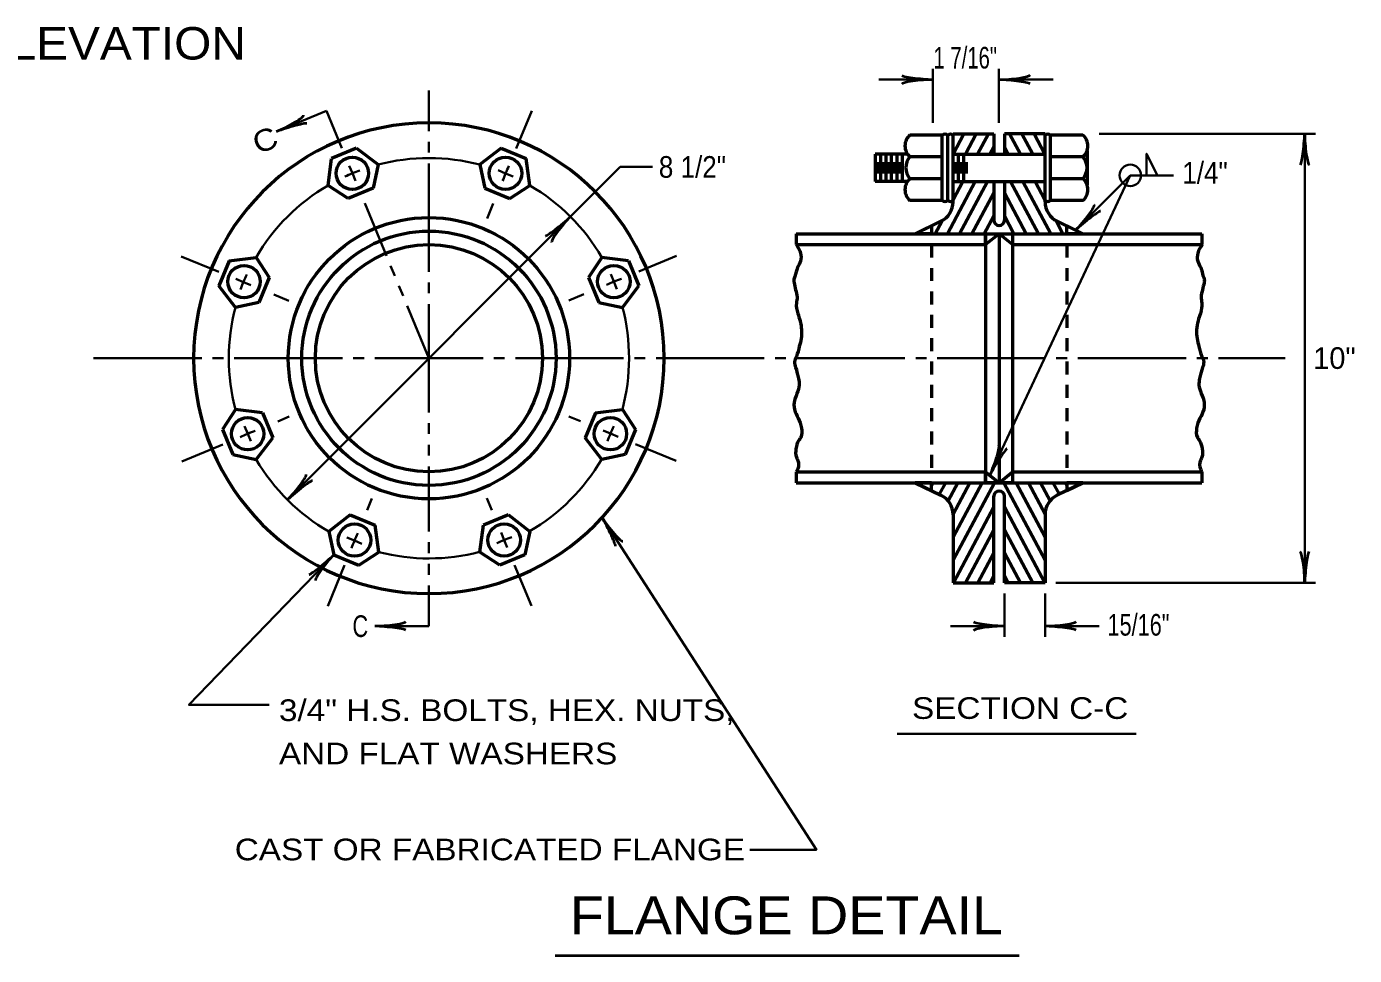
# Model space of a CAD drawing. Extents: x -1 to 679, y -1 to 440.
# Drawn here: x 248.7 to 371.5, y 208 to 293.8 of the extents above; entities that cross this region are included whole.
import ezdxf

# ---------------------------------------------------------------- set-up
doc = ezdxf.new("R2010")
doc.units = 0
doc.header["$LTSCALE"] = 0.8
doc.linetypes.add('SHORT_DASHED', pattern=[2.7, 1.5, -1.2])
doc.layers.add('1', color=7, linetype='Continuous', lineweight=53)

msp = doc.modelspace()

# ---------------------------------------------------------------- linework, layer by layer
at = {"layer": '1', "lineweight": 35}
for p, q in [((332.4819, 284.916), (332.4819, 289.916)), ((338.5938, 284.916), (338.5938, 289.916)), ((332.4819, 288.916), (327.4819, 288.916)), ((338.5938, 288.916), (343.5938, 288.916)), ((271.8061, 284.1183), (276.4253, 286.0319)), ((276.4253, 286.0319), (277.8606, 282.5673)), ((295.4001, 286.0188), (293.9602, 282.5562)), ((347.858, 283.916), (367.858, 283.916)), ((366.858, 283.916), (366.8577, 242.416)), ((285.8969, 283.166), (285.8969, 282.166)), ((285.8969, 281.166), (285.8969, 271.166)), ((303.5746, 280.8437), (272.8154, 250.0845)), ((278.5303, 280.9505), (278.8172, 280.2577)), ((278.8173, 280.2577), (279.1043, 279.5648)), ((292.2914, 280.5383), (292.9841, 280.2512)), ((292.9842, 280.2513), (293.6772, 279.9642)), ((303.5746, 280.8437), (306.5746, 280.8437)), ((350.7384, 280.0681), (337.7535, 252.3496)), ((345.6712, 275.0008), (350.7384, 280.0681)), ((350.7384, 280.0681), (354.7384, 280.0681)), ((279.9653, 277.486), (281.9744, 272.6357)), ((291.8484, 277.4778), (291.2724, 276.0928)), ((263.0004, 272.5635), (266.4696, 271.1397)), ((308.771, 272.6178), (305.3053, 271.1857)), ((282.3571, 271.7117), (282.7398, 270.7879)), ((268.0548, 270.4942), (268.7474, 270.2072)), ((268.7475, 270.2072), (269.4405, 269.9203)), ((285.8969, 270.166), (285.8969, 269.166)), ((302.7018, 270.9384), (302.9887, 270.2457)), ((302.9887, 270.2457), (303.2758, 269.5527)), ((271.5577, 269.0513), (272.9454, 268.4817)), ((283.1225, 269.864), (283.5052, 268.9401)), ((300.2221, 269.0852), (298.8357, 268.5124)), ((283.8879, 268.0163), (285.8969, 263.166)), ((254.8969, 263.166), (264.8969, 263.166)), ((265.8969, 263.166), (266.8969, 263.166)), ((267.8969, 263.166), (277.8969, 263.166)), ((278.8969, 263.166), (279.8969, 263.166)), ((280.8969, 263.166), (290.8969, 263.166)), ((291.8969, 263.166), (292.8969, 263.166)), ((293.8969, 263.166), (303.8969, 263.166)), ((304.8969, 263.166), (305.8969, 263.166)), ((306.8969, 263.166), (316.8969, 263.166)), ((317.8969, 263.166), (318.8969, 263.166)), ((319.8969, 263.166), (329.8969, 263.166)), ((330.8969, 263.166), (331.8969, 263.166)), ((332.8969, 263.166), (342.8969, 263.166)), ((343.8969, 263.166), (344.8969, 263.166)), ((345.8969, 263.166), (355.8969, 263.166)), ((356.8969, 263.166), (357.8969, 263.166)), ((358.8969, 263.166), (365.0526, 263.166)), ((299.9096, 257.3483), (298.8268, 257.7978)), ((268.8544, 256.8814), (269.1413, 256.1887)), ((271.9162, 257.3284), (272.9779, 257.7717)), ((285.8969, 257.166), (285.8969, 256.166)), ((269.1413, 256.1887), (269.4284, 255.4957)), ((301.9916, 256.4839), (302.6842, 256.1969)), ((302.6843, 256.1969), (303.3773, 255.9099)), ((263.0578, 253.6298), (266.841, 255.2094)), ((285.8969, 255.166), (285.8969, 254.166)), ((308.7552, 253.6758), (304.9892, 255.2394)), ((285.8969, 253.166), (285.8969, 247.166)), ((280.1798, 249.1281), (280.6164, 250.2001)), ((291.2527, 250.231), (291.7047, 249.1396)), ((292.5655, 247.0606), (292.8523, 246.3678)), ((278.32, 246.6015), (279.0127, 246.3145)), ((279.0127, 246.3145), (279.7057, 246.0275)), ((285.8969, 246.166), (285.8969, 245.166)), ((292.8524, 246.3678), (293.1395, 245.6748)), ((276.5617, 240.244), (278.1053, 244.0343)), ((285.8969, 244.166), (285.8969, 243.166)), ((293.8087, 244.0579), (295.3653, 240.2987)), ((285.8969, 242.166), (285.8969, 238.416)), ((343.8577, 242.416), (367.8577, 242.416)), ((339.1077, 241.416), (339.1077, 237.416)), ((342.8577, 241.416), (342.8577, 237.416)), ((285.8969, 238.416), (280.8969, 238.416)), ((339.1077, 238.416), (334.1077, 238.416)), ((342.8577, 238.416), (347.8577, 238.416)), ((329.1753, 228.454), (351.2676, 228.454))]:
    msp.add_line(p, q, dxfattribs=at)
at = {"layer": '1'}
for p, q in [((333.358, 283.791), (330.358, 283.791)), ((333.358, 277.7477), (333.358, 283.791)), ((333.858, 277.7477), (333.858, 283.791)), ((334.358, 277.6227), (334.358, 283.916)), ((334.358, 283.916), (338.108, 283.916)), ((334.358, 282.041), (335.358, 283.916)), ((335.4913, 282.041), (336.4913, 283.916)), ((336.6247, 282.041), (337.6247, 283.916)), ((338.108, 283.916), (338.108, 282.041)), ((342.858, 283.916), (339.108, 283.916)), ((339.108, 283.916), (339.108, 282.041)), ((340.5805, 282.041), (339.5805, 283.916)), ((341.7138, 282.041), (340.7138, 283.916)), ((342.8472, 282.041), (341.8472, 283.916)), ((342.858, 277.6227), (342.858, 283.916)), ((343.358, 277.7477), (343.358, 283.791)), ((346.358, 283.791), (343.358, 283.791)), ((279.2067, 282.5838), (276.8971, 281.627)), ((292.5872, 282.5838), (294.8967, 281.627)), ((337.758, 282.041), (338.108, 282.6973)), ((339.4472, 282.041), (339.0972, 282.6973)), ((346.7363, 282.3598), (346.7363, 279.1789)), ((330.1385, 282.041), (327.1385, 282.041)), ((327.1385, 282.041), (327.1385, 279.4977)), ((327.3885, 281.291), (327.3885, 280.2477)), ((327.6385, 282.041), (327.6385, 279.4977)), ((327.8885, 281.291), (327.8885, 280.2477)), ((328.1385, 282.041), (328.1385, 279.4977)), ((328.3885, 281.291), (328.3885, 280.2477)), ((328.6385, 282.041), (328.6385, 279.4977)), ((328.8885, 281.291), (328.8885, 280.2477)), ((329.1385, 282.041), (329.1385, 279.4977)), ((329.3885, 281.291), (329.3885, 280.2477)), ((329.6385, 282.041), (329.6385, 279.4977)), ((333.358, 281.791), (330.358, 281.791)), ((334.358, 282.041), (342.858, 282.041)), ((334.608, 280.2477), (334.608, 281.291)), ((334.858, 279.4977), (334.858, 282.041)), ((335.108, 280.2477), (335.108, 281.291)), ((335.358, 279.4977), (335.358, 282.041)), ((335.608, 280.2477), (335.608, 281.291)), ((346.358, 281.791), (343.358, 281.791)), ((280.7375, 278.8883), (278.4279, 277.9316)), ((291.0563, 278.8883), (293.3659, 277.9316)), ((330.1385, 279.4977), (327.1385, 279.4977)), ((333.358, 279.7477), (330.358, 279.7477)), ((333.8247, 274.666), (336.4016, 279.4977)), ((334.358, 279.4977), (342.858, 279.4977)), ((334.358, 277.7911), (335.2682, 279.4977)), ((334.9581, 274.666), (337.5349, 279.4977)), ((338.108, 279.4977), (338.108, 275.916)), ((339.108, 279.4977), (339.108, 275.916)), ((342.2471, 274.666), (339.6703, 279.4977)), ((343.3804, 274.666), (340.8036, 279.4977)), ((342.8472, 277.7911), (341.9369, 279.4977)), ((346.358, 279.7477), (343.358, 279.7477)), ((333.358, 277.7477), (330.358, 277.7477)), ((336.0913, 274.666), (338.108, 278.4473)), ((341.1138, 274.666), (339.0972, 278.4473)), ((346.358, 277.7477), (343.358, 277.7477)), ((337.2247, 274.666), (338.108, 276.3223)), ((339.9805, 274.666), (339.0972, 276.3223)), ((330.858, 274.666), (332.358, 275.3976)), ((330.8583, 274.666), (333.2347, 275.8252)), ((332.6912, 274.666), (333.3357, 275.8744)), ((344.5139, 274.666), (343.8694, 275.8744)), ((346.3577, 274.666), (343.9812, 275.8252)), ((319.858, 274.666), (319.858, 273.666)), ((319.858, 274.666), (332.358, 274.666)), ((337.358, 274.666), (337.358, 251.666)), ((338.608, 274.666), (338.608, 251.666)), ((339.858, 274.666), (339.858, 251.666)), ((344.858, 274.666), (357.358, 274.666)), ((357.358, 274.666), (357.358, 273.666)), ((319.858, 273.666), (337.358, 273.666)), ((339.858, 273.666), (357.358, 273.666)), ((267.4357, 272.1658), (266.4791, 269.856)), ((304.3582, 272.1658), (305.3148, 269.856)), ((271.1312, 270.6352), (270.1747, 268.3254)), ((300.6626, 270.6352), (301.6192, 268.3254)), ((270.5107, 258.1087), (271.4673, 255.799)), ((301.3076, 258.1104), (300.351, 255.8007)), ((266.8152, 256.5782), (267.7717, 254.2684)), ((305.0032, 256.5798), (304.0466, 254.2701)), ((319.858, 252.666), (337.358, 252.666)), ((319.858, 252.666), (319.858, 251.666)), ((319.858, 251.666), (338.608, 251.666)), ((330.8577, 251.666), (332.3577, 250.9344)), ((330.858, 251.666), (333.2344, 250.5068)), ((332.5147, 251.666), (332.3686, 251.3921)), ((333.6479, 251.666), (333.0743, 250.5902)), ((334.7812, 251.666), (333.8941, 250.0026)), ((335.9145, 251.666), (334.3678, 248.7658)), ((338.1811, 251.666), (334.3686, 244.5172)), ((337.0478, 251.666), (334.3686, 246.6423)), ((338.608, 251.666), (357.358, 251.666)), ((339.0452, 251.666), (342.8577, 244.5172)), ((339.858, 252.666), (357.358, 252.666)), ((340.1785, 251.666), (342.8577, 246.6423)), ((341.3117, 251.666), (342.8585, 248.7658)), ((342.4451, 251.666), (343.3322, 250.0026)), ((343.5783, 251.666), (344.152, 250.5902)), ((346.3573, 251.666), (343.9809, 250.5068)), ((344.7116, 251.666), (344.8577, 251.3921)), ((357.358, 252.666), (357.358, 251.666)), ((338.1186, 249.4235), (334.3811, 242.416)), ((338.1077, 242.416), (338.1077, 250.416)), ((339.1077, 242.416), (339.1077, 250.416)), ((339.1077, 249.4235), (342.8452, 242.416)), ((278.6311, 248.6873), (280.9407, 247.7305)), ((293.2417, 248.6939), (290.9321, 247.7371)), ((334.3577, 248.7092), (334.3577, 242.416)), ((342.8577, 248.7092), (342.8577, 242.416)), ((338.1186, 247.2987), (335.5145, 242.416)), ((339.1077, 247.2987), (341.7117, 242.416)), ((277.1003, 244.9918), (279.4098, 244.0351)), ((294.7725, 244.9984), (292.4629, 244.0417)), ((338.1186, 245.1737), (336.6478, 242.416)), ((339.1077, 245.1737), (340.5784, 242.416)), ((334.3577, 242.416), (338.1077, 242.416)), ((338.1186, 243.0485), (337.7812, 242.416)), ((339.1077, 243.0485), (339.445, 242.416)), ((342.8577, 242.416), (339.1077, 242.416))]:
    msp.add_line(p, q, dxfattribs=at)
at = {"layer": '1', "linetype": 'SHORT_DASHED'}
for p, q in [((332.358, 273.666), (332.358, 252.666)), ((344.858, 273.666), (344.858, 252.666))]:
    msp.add_line(p, q, dxfattribs=at)
at = {"layer": '1', "lineweight": 40}
msp.add_line((297.5582, 207.9777), (340.4617, 207.9777), dxfattribs=at)
at = {"layer": '1', "lineweight": 35}
for points in [[(285.8969, 287.916), (285.8969, 284.916), (285.8969, 284.166)], [(352.2384, 280.0681), (352.2384, 282.0681), (353.2384, 280.0681)], [(285.8969, 268.166), (285.8969, 263.166), (285.8969, 258.166)], [(301.8984, 248.4346), (321.7188, 217.7501), (315.5669, 217.7501)], [(277.1003, 244.9918), (263.7047, 231.1282), (271.1382, 231.1282)]]:
    msp.add_lwpolyline(points, dxfattribs=at)
at = {"layer": '1'}
for points in [[(279.2067, 282.5838), (281.1919, 281.0577), (280.7375, 278.8883)], [(292.5872, 282.5838), (290.6019, 281.0577), (291.0563, 278.8883)], [(278.4279, 277.9316), (276.5724, 279.1442), (276.8971, 281.627)], [(293.3659, 277.9316), (295.2214, 279.1442), (294.8967, 281.627)], [(332.358, 275.3975), (332.358, 274.666), (330.858, 274.666)], [(332.358, 274.666), (338.608, 274.666), (344.858, 274.666)], [(267.4357, 272.1658), (269.9186, 272.4903), (271.1312, 270.6352)], [(304.3582, 272.1658), (301.8752, 272.4903), (300.6626, 270.6352)], [(270.1747, 268.3254), (268.0052, 267.8709), (266.4791, 269.856)], [(301.6192, 268.3254), (303.7887, 267.8709), (305.3148, 269.856)], [(270.5107, 258.1087), (268.0278, 258.4333), (266.8152, 256.5782)], [(301.3076, 258.1104), (303.7905, 258.435), (305.0032, 256.5798)], [(267.7717, 254.2684), (269.9412, 253.8139), (271.4673, 255.799)], [(304.0466, 254.2701), (301.8771, 253.8156), (300.351, 255.8007)], [(332.3577, 250.9345), (332.3577, 251.666), (330.8577, 251.666)], [(278.6311, 248.6873), (276.6458, 247.1612), (277.1003, 244.9918)], [(293.2417, 248.6939), (295.2269, 247.1677), (294.7725, 244.9984)], [(279.4098, 244.0351), (281.2653, 245.2477), (280.9407, 247.7305)], [(292.4629, 244.0417), (290.6074, 245.2543), (290.9321, 247.7371)]]:
    msp.add_lwpolyline(points, dxfattribs=at)
for points in [[(344.858, 275.3977), (346.358, 274.666), (344.858, 274.666)], [(337.358, 274.666), (338.608, 274.666), (337.358, 273.666)], [(338.608, 274.666), (339.858, 274.666), (339.858, 273.666)], [(337.358, 252.666), (338.608, 251.666), (337.358, 251.666)], [(338.608, 251.666), (339.858, 252.666), (339.858, 251.666)], [(344.8577, 250.9343), (346.3577, 251.666), (344.8577, 251.666)]]:
    msp.add_lwpolyline(points, close=True, dxfattribs=at)
for centre, radius in [((278.8174, 280.2578), 1.5), ((292.9765, 280.2578), 1.5), ((285.8969, 263.166), 13), ((285.8969, 263.166), 11.75), ((285.8969, 263.166), 10.5), ((268.8052, 270.2457), 1.5), ((302.9887, 270.2457), 1.5), ((269.1413, 256.1887), 1.5), ((302.6771, 256.1903), 1.5), ((279.0204, 246.3613), 1.5), ((292.8524, 246.3679), 1.5)]:
    msp.add_circle(centre, radius, dxfattribs=at)
at = {"layer": '1', "lineweight": 35}
msp.add_circle((350.7384, 280.0681), 1, dxfattribs=at)
at = {"layer": '1'}
for centre, radius, start, end in [((285.8969, 263.166), 21.75, 90, 180), ((285.8969, 263.166), 21.75, 0, 90), ((331.2447, 282.791), 1.3365, 131.56497, 228.43504), ((333.608, 283.4754), 0.4026, 51.61539, 128.38461), ((334.108, 283.4754), 0.4026, 51.61539, 128.38461), ((343.108, 283.4754), 0.4026, 51.61539, 128.38461), ((345.4713, 282.791), 1.3365, 311.56496, 48.43503), ((331.5545, 280.7694), 1.5734, 139.50867, 220.49133), ((345.1615, 280.7694), 1.5734, 319.50867, 40.49133), ((331.2447, 278.7478), 1.3365, 131.56497, 228.43504), ((345.4713, 278.7478), 1.3365, 311.56496, 48.43503), ((332.358, 277.6228), 2, 296.00001, 0), ((333.608, 278.0633), 0.4026, 231.61539, 308.38461), ((334.108, 278.0633), 0.4026, 231.61539, 308.38461), ((343.108, 278.0633), 0.4026, 231.61539, 308.38461), ((344.858, 277.6228), 2, 180, 243.99999), ((338.608, 275.9364), 0.5004, 182.33434, 357.66566), ((285.8969, 263.166), 21.75, 180, 270), ((285.8969, 263.166), 21.75, 270, 0), ((332.3577, 248.7092), 2, 0, 63.99999), ((338.6077, 250.3956), 0.5004, 2.33434, 177.66566), ((344.8577, 248.7092), 2, 116.00001, 180)]:
    msp.add_arc(centre, radius, start, end, dxfattribs=at)
at = {"layer": '1', "lineweight": 35}
for centre, start, end in [((285.8969, 263.166), 75.26634, 104.73353), ((285.8969, 263.166), 110.1768, 114.82354), ((310.0759, 273.1717), 155.1768, 159.82354), ((285.8969, 263.166), 120.26672, 149.73381), ((285.8969, 263.166), 30.26619, 59.73328), ((285.8393, 263.1276), 155.1768, 159.82354), ((310.0684, 253.1539), 110.1768, 114.82354), ((285.8969, 263.166), 165.2667, 194.81552), ((285.8969, 263.166), 345.21367, 14.7333), ((319.7761, 249.1173), 155.1768, 159.82354), ((276.221, 239.0969), 110.1768, 114.82354), ((285.8969, 263.166), 210.38278, 240.00977), ((285.8969, 263.166), 300.22489, 329.68554), ((296.1045, 239.2349), 155.1768, 159.82354), ((299.9321, 229.2761), 110.1768, 114.82354), ((285.8969, 263.166), 255.5274, 284.67633)]:
    msp.add_arc(centre, 18.5, start, end, dxfattribs=at)
at = {"layer": '1', "lineweight": 40}
for centre, major_axis, ratio, start_param, end_param in [((331.3907, 288.6397), (1.7857, 0.1562), 0.122415, 0.89635335, 3.14159265), ((331.3614, 289.1276), (1.7565, -0.1757), 0.07063, 3.14071475, 5.41810995), ((339.7143, 288.7044), (-1.7565, 0.1757), 0.07063, 3.14071475, 5.41810995), ((339.6849, 289.1923), (-1.7857, -0.1562), 0.122415, 0.89635335, 3.14159265), ((272.7085, 284.7912), (-1.59, -0.8277), 0.122415, 0.89635335, 3.14159265), ((272.7085, 284.7912), (-1.59, -0.8277), 0.122415, 0.89635335, 3.14159265), ((272.9223, 284.3517), (-1.6899, -0.51), 0.07063, 3.14071475, 5.41810995), ((272.9223, 284.3517), (-1.6899, -0.51), 0.07063, 3.14071475, 5.41810995), ((366.6464, 282.7955), (-0.1757, -1.7564), 0.07063, 6.28230741, 8.55970261), ((366.6464, 282.7955), (-0.1757, -1.7564), 0.07063, 6.28230741, 8.55970261), ((367.1343, 282.8248), (-0.1561, 1.7857), 0.122415, 0.89635335, 3.14159265), ((367.1343, 282.8248), (-0.1561, 1.7857), 0.122415, 0.89635335, 3.14159265), ((298.0365, 275.6048), (1.3662, 1.1178), 0.07063, 3.14071475, 5.41810995), ((298.0365, 275.6048), (1.3662, 1.1178), 0.07063, 3.14071475, 5.41810995), ((298.4022, 275.2805), (1.1523, 1.3731), 0.122415, 0.89635335, 3.14159265), ((298.4022, 275.2805), (1.1523, 1.3731), 0.122415, 0.89635335, 3.14159265), ((346.2474, 275.9678), (-1.1523, -1.3731), 0.122415, 0.89635335, 3.14159265), ((346.6131, 275.6435), (-1.3662, -1.1178), 0.07063, 3.14071475, 5.41810995), ((337.9662, 253.4549), (-0.6161, -1.6833), 0.122415, 0.89635335, 3.14159265), ((338.4205, 253.2745), (0.9042, 1.5161), 0.07063, 6.28230741, 8.55970261), ((273.3916, 251.0515), (-1.1523, -1.3731), 0.122415, 0.89635335, 3.14159265), ((273.7574, 250.7272), (-1.3662, -1.1178), 0.07063, 3.14071475, 5.41810995), ((302.3286, 247.3786), (0.8055, -1.5707), 0.07063, 6.28230741, 8.55970261), ((302.7226, 247.6679), (-1.1001, 1.4153), 0.122415, 0.89635335, 3.14159265), ((276.1695, 244.3331), (-1.3468, -1.1411), 0.07063, 6.28230741, 8.55970261), ((276.5407, 244.0151), (1.1285, 1.3927), 0.122415, 0.89635335, 3.14159265), ((366.5814, 243.5072), (0.1561, -1.7857), 0.122415, 0.89635335, 3.14159265), ((367.0693, 243.5365), (0.1757, 1.7564), 0.07063, 6.28230741, 8.55970261), ((282.0174, 238.2044), (-1.7565, 0.1757), 0.07063, 3.14071475, 5.41810995), ((281.9881, 238.6923), (-1.7857, -0.1562), 0.122415, 0.89635335, 3.14159265), ((338.0165, 238.1397), (1.7857, 0.1562), 0.122415, 0.89635335, 3.14159265), ((337.9872, 238.6276), (1.7565, -0.1757), 0.07063, 3.14071475, 5.41810995), ((343.9782, 238.2044), (-1.7565, 0.1757), 0.07063, 3.14071475, 5.41810995), ((343.9782, 238.2044), (-1.7565, 0.1757), 0.07063, 3.14071475, 5.41810995), ((343.9782, 238.2044), (-1.7565, 0.1757), 0.07063, 3.14071475, 5.41810995), ((343.9489, 238.6923), (-1.7857, -0.1562), 0.122415, 0.89635335, 3.14159265), ((343.9489, 238.6923), (-1.7857, -0.1562), 0.122415, 0.89635335, 3.14159265), ((343.9489, 238.6923), (-1.7857, -0.1562), 0.122415, 0.89635335, 3.14159265)]:
    msp.add_ellipse(centre, major_axis=major_axis, ratio=ratio, start_param=start_param, end_param=end_param, dxfattribs=at)
at = {"layer": '1'}
for points in [[(319.858, 273.666), (320.2416, 272.878), (320.2416, 272.126), (319.9683, 271.545), (319.7291, 270.7247), (319.6266, 270.3487), (319.6608, 270.1437), (319.7974, 269.4943), (319.9341, 268.8107), (319.8657, 268.2639), (320.0024, 267.3069), (320.2074, 266.6233), (320.3099, 264.9828), (320.1391, 264.265), (319.8657, 263.3422), (319.6949, 262.8296), (319.7974, 262.3168), (320.0366, 261.4282), (320.1391, 260.8472), (320.0024, 260.1294), (319.6949, 259.275), (319.6949, 258.4205), (320.0366, 257.6344), (320.3441, 256.7117), (320.2758, 255.8572), (320.0707, 255.5496), (319.8316, 254.7977), (319.8657, 254.0115), (320.0024, 253.7039), (320.0024, 252.952), (319.858, 252.666)], [(357.358, 273.666), (356.9744, 272.878), (356.9744, 272.126), (357.2477, 271.545), (357.4869, 270.7247), (357.5894, 270.3487), (357.5553, 270.1437), (357.4186, 269.4943), (357.2819, 268.8107), (357.3502, 268.2639), (357.2136, 267.3069), (357.0086, 266.6233), (356.9061, 264.9828), (357.0769, 264.265), (357.3502, 263.3422), (357.5211, 262.8296), (357.4186, 262.3168), (357.1794, 261.4282), (357.0769, 260.8472), (357.2136, 260.1294), (357.5211, 259.275), (357.5211, 258.4205), (357.1794, 257.6344), (356.8719, 256.7117), (356.9402, 255.8572), (357.1452, 255.5496), (357.3844, 254.7977), (357.3502, 254.0115), (357.2136, 253.7039), (357.2136, 252.952), (357.358, 252.666)]]:
    msp.add_spline(points, degree=3, dxfattribs=at)

# ---------------------------------------------------------------- texts
for s, height, width, p in [('FRONT ELEVATION', 3, 1.1, (227.7732, 290.7739)), ('1 7/16"', 2, 0.7, (332.5468, 289.9426)), ('8 1/2"', 2, 0.9, (307.1522, 279.8462)), ('1/4"', 2, 0.9, (355.5435, 279.3053)), ('C', 2, 0.75, (278.828, 237.4102)), ('15/16"', 2, 0.75, (348.6273, 237.5346)), ('3/4" H.S. BOLTS, HEX. NUTS,', 2, 1.15, (272.0353, 229.641)), ('SECTION C-C', 2, 1.15, (330.5585, 229.8377)), ('AND FLAT WASHERS', 2, 1.15, (272.0353, 225.641)), ('CAST OR FABRICATED FLANGE', 2, 1.15, (267.9479, 216.7691)), ('FLANGE DETAIL', 3.5, 1.1, (298.9164, 209.9306))]:
    msp.add_text(s, height=height, dxfattribs=dict(at, width=width)).set_placement(p)
at = {"layer": '1', "width": 1.15}
msp.add_text('C', height=2, rotation=22.502, dxfattribs=at).set_placement((270.1053, 281.9772))
at = {"layer": '1'}
msp.add_text('10"', height=2, dxfattribs=at).set_placement((367.6471, 262.1819))

doc.saveas('drawing.dxf')
